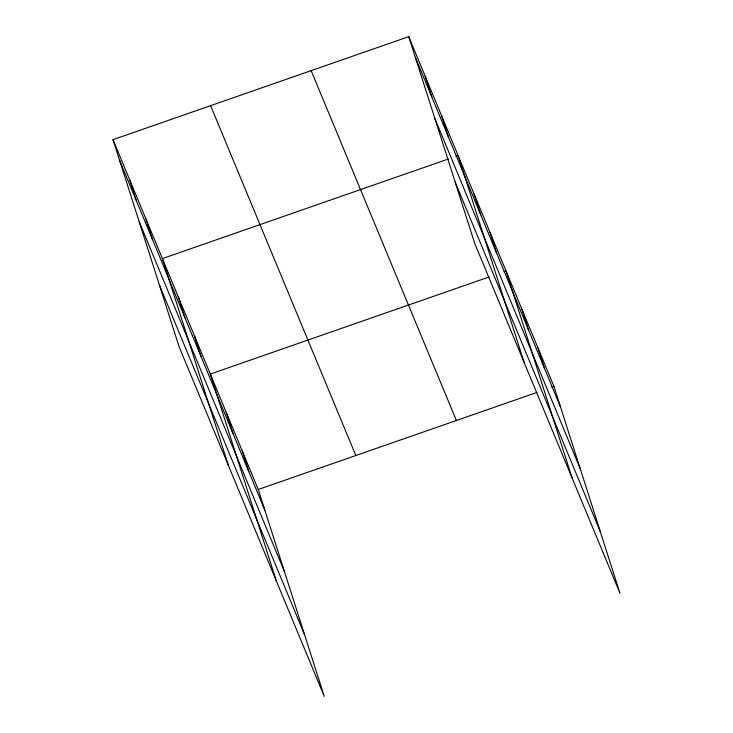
<?xml version="1.0" encoding="UTF-8"?>
<svg xmlns="http://www.w3.org/2000/svg" width="733" height="733" viewBox="0 0 733 733"><rect width="100%" height="100%" fill="white"/><g stroke="black" fill="none" stroke-linecap="round" stroke-linejoin="round"><path stroke-width="1.1" d="M113.001 139.655L258.245 489.507L324.252 696.35L179.017 346.498L113.001 139.655L408.748 36.65L553.983 386.502L619.999 593.345L474.755 243.493L408.748 36.65M448.578 158.924L162.387 258.602L228.394 465.446M456.008 156.34L458.125 155.598L524.141 362.441M489.085 276.964L210.316 374.059L276.323 580.893M503.938 271.796L506.054 271.054L572.07 477.889M258.245 489.507L537.014 392.421M551.867 387.244L553.983 386.502M415.345 57.33L560.589 407.181M434.953 118.764L580.188 468.616M455.147 182.059L600.391 531.911M311.149 70.643L456.393 420.495M210.6 105.662L355.835 455.523M119.598 160.335L264.842 510.186M139.206 221.769L284.45 571.621M159.409 285.064L304.644 634.915M538.013 348.019L544.61 368.699M522.033 309.537L528.63 330.216M490.084 232.572L496.681 253.242M474.104 194.089L480.701 214.76M441.669 115.951L448.266 136.631M425.204 76.296L431.81 96.976M242.266 451.024L248.863 471.704M226.286 412.542L232.892 433.221M194.337 335.577L200.934 356.247M178.357 297.094L184.963 317.765M145.922 218.956L152.519 239.636M129.466 179.301L136.063 199.981"/></g></svg>
